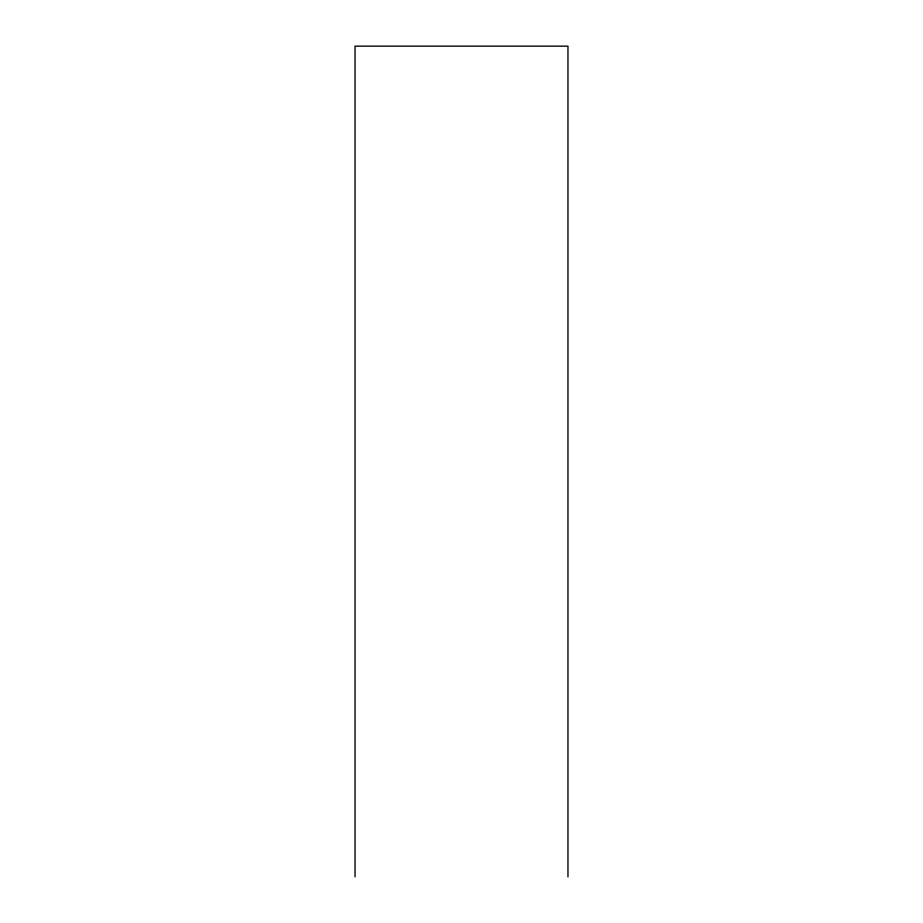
<?xml version="1.0" encoding="UTF-8"?>
<svg xmlns="http://www.w3.org/2000/svg" width="923" height="923" viewBox="0 0 923 923"><rect width="100%" height="100%" fill="white"/><g stroke="black" fill="none" stroke-linecap="round" stroke-linejoin="round"><path stroke-width="1.38" d="M567.968 876.85L567.968 46.15L355.032 46.15L355.032 876.85"/></g></svg>
